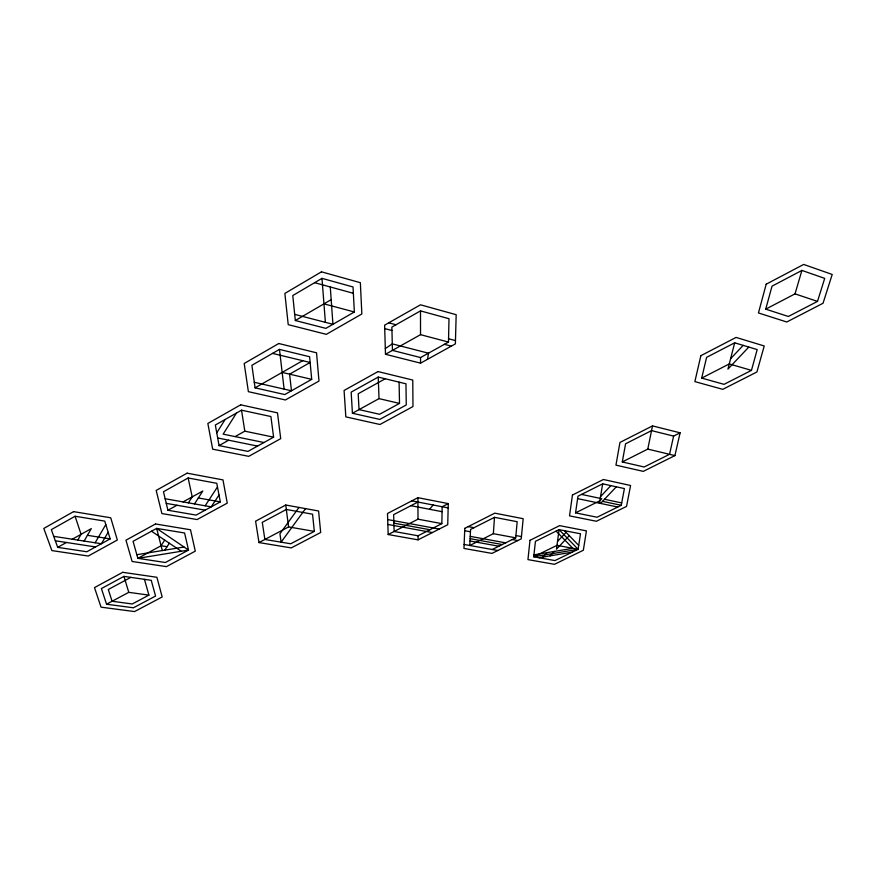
<?xml version="1.0" encoding="UTF-8"?>
<svg xmlns="http://www.w3.org/2000/svg" width="876" height="876" viewBox="0 0 876 876"><rect width="100%" height="100%" fill="white"/><g stroke="black" fill="none" stroke-linecap="round" stroke-linejoin="round"><path stroke-width="1.31" d="M417.94 502.047L393.652 514.65L394.101 531.491L418.06 535.784L441.843 523.629L442.172 506.744L448.26 503.601L447.735 524.724L418.071 539.846L388.178 534.535L387.488 513.5L417.918 497.678L448.26 503.601M448.49 342.067L448.994 318.722L420.502 310.892L391.879 327.087L392.448 350.389L420.546 357.561L448.49 342.067L420.524 334.665L385.484 354.287L384.619 325.16L420.491 304.804L456.177 314.703L455.378 343.896L420.557 363.157L385.484 354.287M494.491 517.333L470.565 529.433L469.799 545.496L493.352 533.681L494.491 517.333L517.179 521.713L515.701 537.831L492.257 549.515M575.543 512.865L577.974 496.199L602.666 483.826L624.402 488.578L621.259 505.299L597.082 517.234L575.543 512.865L599.83 500.787L601.801 498.707L581.522 494.414M578.116 549.285L556.983 545.343L533.725 556.775L578.116 549.285L580.503 533.78L559.074 529.641L535.444 541.335L533.725 556.775L554.968 560.585L578.116 549.285L559.074 529.641L556.479 549.197L569.28 535.663M599.425 503.196L602.666 483.826M427.466 359.324L428.561 353.225L392.284 343.874L385.32 348.571M673.611 436.095L669.549 454.305L644.167 466.996L622.278 461.948L625.584 443.782L651.536 430.62L673.611 436.095L680.115 432.821L674.914 455.597L643.28 471.376L615.948 465.134L619.956 442.435L652.5 425.9L680.115 432.821M622.278 461.948L647.791 449.103L652.5 425.9M701.698 378.093L706.603 357.353L734.679 342.812L757.192 349.59L751.455 370.373L724.036 384.345L701.698 378.093L729.27 363.934L751.455 370.373M734.679 342.812L727.945 369.103L748.805 347.071M765.723 309.151L772.03 286.156L801.912 270.421L824.71 278.371L817.494 301.399L788.378 316.477L765.723 309.151L795.025 293.865L801.912 270.421M77.778 540.076L81.074 534.316L75.095 516.249L51.334 529.63L57.685 547.347L86.844 551.76L110.168 538.893L104.759 521.111L75.095 516.249M84.107 541.061L91.29 528.611L72.259 539.222M95.134 542.77L105.81 524.571M108.153 532.29L101.386 543.744L53.743 536.342M216.744 432.832L225.121 419.484M236.476 413.056L223.139 434.146L263.961 442.522M162.312 550.555L156.651 528.403L188.515 550.073L137.871 558.34L165.378 562.512L188.515 550.073L184.584 532.991L156.651 528.403L133.064 541.324L137.871 558.34L161.085 545.748L164.688 540.098M188.384 502.846L192.205 496.867L188.143 477.989L163.462 491.732L167.918 510.248L196.114 515.099L220.314 501.893L216.788 483.311L188.143 477.989M164.852 550.139L169.309 543.219M194.505 503.919L202.805 491.02L183.062 501.904M205.159 505.791L217.478 486.936M219.011 494.995L211.204 506.865L165.148 498.751M299.001 507.434L279.948 533.758L281.108 542.167L305.56 508.627M429.612 509.285L433.138 504.992M542.781 557.103L546.952 552.679M557.497 541.467L566.082 532.345M600.531 496.604L610.868 485.622M730.606 358.722L743.177 345.374M550.172 555.855L554.366 551.42M600.564 503.437L616.31 486.804M321.985 278.36L292.781 295.54L295.321 320.517L325.861 328.369L354.364 311.976L353.017 286.967L321.985 278.36L325.39 322.335M295.321 320.517L331.183 299.658M279.466 349.404L251.894 365.292L255.08 387.838L284.755 394.561L311.703 379.352L309.611 356.751L279.466 349.404L284.109 389.097M255.08 387.838L302.713 360.693M241.535 410.187L215.332 425.024L219.066 445.599L247.963 451.403L273.608 437.168L270.903 416.538L241.535 410.187L244.809 431.167L273.608 437.168M219.066 445.599L228.68 440.212M235.107 436.598L244.809 431.167M57.685 547.347L66.412 542.485M378.235 377.074L351.156 392.12L352.426 413.253L379.779 419.407L406.256 404.986L405.971 383.808L378.235 377.074L379.023 398.624L352.426 413.253M385.232 378.771L358.185 393.751L359.04 409.607L379.593 414.282L399.511 403.409L399.095 382.133M167.918 510.248L176.985 505.244M123.954 576.375L101.408 588.552L106.554 604.221L133.415 607.791L155.567 596.041L151.241 580.317L123.954 576.375L128.761 592.34L148.909 595.122L144.463 579.343M130.831 577.372L108.296 589.504L112.084 601.264L132.265 603.969L148.909 595.122M285.762 505.025L255.595 521.187L259 542.572L291.27 547.905L320.693 532.488L318.59 511.004L285.762 505.025L288.576 526.914L259 542.572M106.554 604.221L128.761 592.34M314.331 531.382L290.733 543.777L264.88 539.463L262.263 522.348L286.332 509.471L312.546 514.201L314.331 531.382L288.576 526.914M388.178 534.535L417.994 519.183L441.843 523.629M533.944 554.869L572.871 548.299L556.107 531.108M539.079 557.738L572.302 552.121M136.842 554.705L184.026 547.018M55.33 540.777L95.55 546.952M161.085 545.748L167.075 546.69M87.425 535.313L110.168 538.893M166.265 503.371L205.159 510.16M464.116 544.478L497.798 550.511M198.337 497.962L220.314 501.893M470.127 538.685L502.408 544.565M387.849 524.45L432.394 532.553M470.018 540.996L498.981 546.241M387.685 519.577L439.248 529.049M470.237 536.364L505.748 542.868M393.882 523.136L429.919 529.728M464.696 530.714L470.445 531.787M512.307 539.528L517.825 540.558M468.233 526.618L473.993 527.691M515.909 535.543L521.45 536.572M493.352 533.681L515.701 537.831M410.899 505.704L442.073 511.672M411.797 500.864L448.151 507.894M217.675 437.967L257.544 446.081M577.623 498.63L617.744 507.029M604.506 499.276L621.697 502.923M602.535 501.357L621.259 505.299M254.303 382.286L291.456 390.773L289.606 374.161L310.137 362.489L272.535 353.4M379.023 398.624L399.511 403.409M282.16 372.41L311.703 379.352M647.791 449.103L674.914 455.597M294.697 314.364L332.946 324.295L330.274 286.978M384.717 328.599L391.966 330.504M444.428 344.323L451.326 346.14M388.725 322.828L395.985 324.755M448.556 338.76L455.465 340.6M323.956 303.863L354.364 311.976M314.637 282.685L353.367 293.307M795.025 293.865L817.494 301.399M151.515 531.206L181.233 551.267M564.472 530.681L578.707 545.452M417.918 497.678L417.994 519.183M418.06 535.784L418.071 539.846M420.502 310.892L420.524 334.665M420.546 357.561L420.557 363.157M464.795 528.359L463.951 548.431L491.983 553.402L521.22 538.86L523.18 518.702L494.776 513.161L464.795 528.359M529.991 540.317L527.954 559.611L554.464 564.319L583.339 550.248L586.427 530.878L559.6 525.633L529.991 540.317M572.444 495.028L569.51 515.865L596.403 521.264L626.548 506.416L630.589 485.501L603.4 479.5L572.444 495.028M700.855 355.689L694.865 381.608L722.766 389.338L756.919 371.971L764.222 345.976L736.07 337.413L700.855 355.689M766.193 284.196L758.452 312.951L786.757 321.996L823.035 303.26L832.2 274.462L803.675 264.432L766.193 284.196M321.47 271.823L284.864 293.427L288.226 324.646L326.321 334.347L361.854 313.98L360.354 282.696L321.47 271.823M278.776 343.512L244.207 363.485L248.379 391.671L285.39 399.971L318.984 381.06L316.532 352.809L278.776 343.512M240.692 404.821L207.853 423.469L212.682 449.18L248.74 456.341L280.714 438.646L277.484 412.859L240.692 404.821M73.573 511.628L43.8 528.447L51.881 550.588L88.257 556.03L117.34 540.021L110.726 517.782L73.573 511.628M187.103 473.171L156.18 490.429L161.896 513.566L197.078 519.556L227.245 503.131L222.986 479.895L187.103 473.171M378.027 371.566L344.082 390.466L345.834 416.877L379.965 424.488L412.968 406.552L412.771 380.064L378.027 371.566M155.512 523.968L125.969 540.196L132.112 561.472L166.429 566.63L195.282 551.146L190.508 529.772L155.512 523.968M122.728 572.313L94.488 587.588L101.036 607.167L134.565 611.568L162.18 596.961L156.903 577.284L122.728 572.313"/></g></svg>
